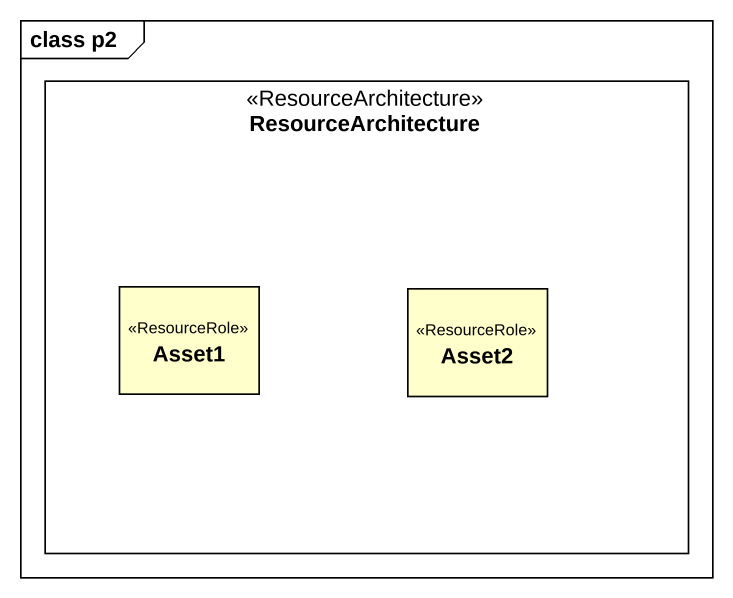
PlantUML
@startuml
mainframe class p2
rectangle ResourceArchitecture <<ResourceArchitecture>> {
  rectangle Asset1 <<ResourceRole>>
  rectangle Asset2 <<ResourceRole>>
}
@enduml
